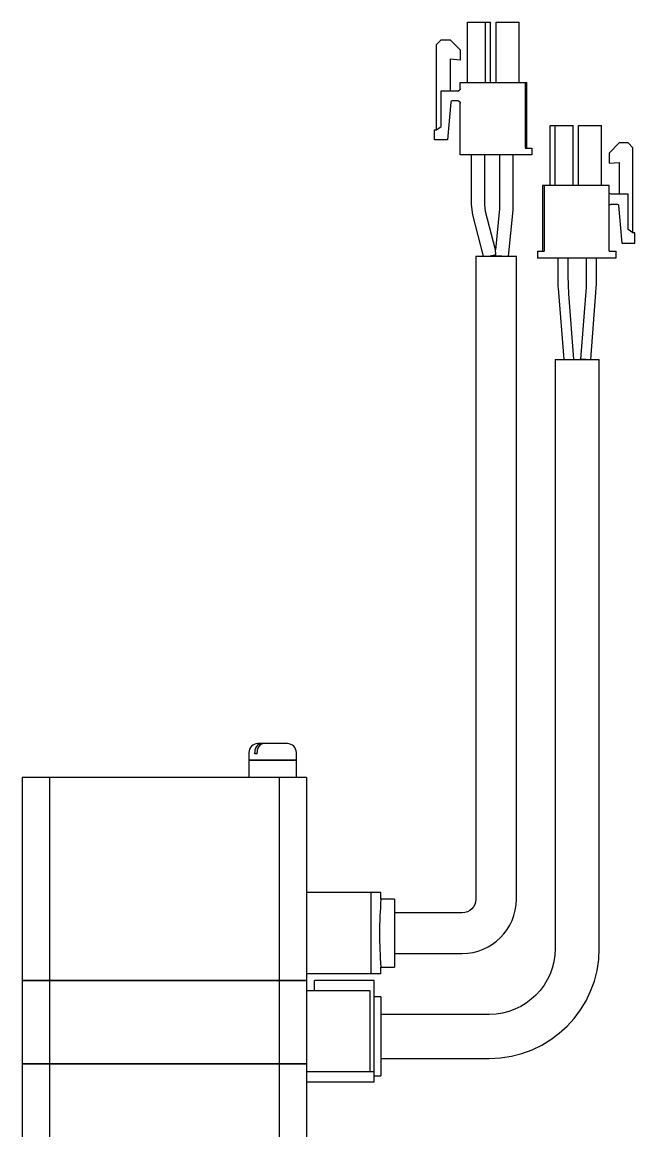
# Model space of a CAD drawing. Extents: x 0 to 1550, y -8 to 1198.
# Drawn here: x 1257.3 to 1347.8, y 608.3 to 772.1 of the extents above; entities that cross this region are included whole.
import ezdxf

# ---------------------------------------------------------------- set-up
doc = ezdxf.new("R2010")
doc.units = 0
doc.header["$LTSCALE"] = 0.5
doc.layers.add('MSM_CONTINUOUS', color=7, linetype='CONTINUOUS')

msp = doc.modelspace()

# ---------------------------------------------------------------- linework, layer by layer
at = {"layer": 'MSM_CONTINUOUS'}
for p, q in [((1323.05, 763.25), (1323.05, 772.15)), ((1323.05, 772.15), (1326.45, 772.15)), ((1323.05, 763.25), (1323.05, 772.15)), ((1325.7, 763.25), (1325.7, 772.15)), ((1326.45, 763.25), (1326.45, 772.15)), ((1327.25, 763.25), (1327.25, 772.15)), ((1327.25, 772.15), (1330.65, 772.15)), ((1327.25, 763.25), (1327.25, 772.15)), ((1330.65, 763.25), (1330.65, 772.15)), ((1318.45, 768.85), (1319.15, 769.55)), ((1318.45, 768.85), (1319.15, 769.55)), ((1318.45, 756.25), (1318.45, 768.85)), ((1318.45, 756.25), (1318.45, 768.85)), ((1319.15, 769.55), (1320.45, 769.55)), ((1320.45, 769.55), (1321.95, 768.05)), ((1321.95, 766.55), (1320.45, 766.68)), ((1320.45, 766.68), (1320.45, 762)), ((1321.95, 766.55), (1320.45, 766.68)), ((1321.95, 768.05), (1321.95, 766.55)), ((1319.15, 756.75), (1319.15, 762)), ((1319.15, 762), (1321.65, 762)), ((1319.15, 756.75), (1319.15, 762)), ((1321.95, 762.3), (1321.95, 763.25)), ((1321.95, 763.25), (1331.8, 763.25)), ((1321.95, 762.3), (1321.95, 763.25)), ((1321.95, 762.3), (1321.95, 762.29)), ((1331.55, 763.25), (1331.55, 753.55)), ((1331.8, 753.55), (1331.8, 763.25)), ((1320.55, 760.31), (1320.06, 754.75)), ((1321.65, 760.5), (1320.75, 760.5)), ((1321.95, 752.55), (1321.95, 760.2)), ((1321.95, 760.2), (1321.95, 760.2)), ((1321.95, 752.55), (1321.95, 760.2)), ((1335.25, 748), (1335.25, 756.9)), ((1335.25, 756.9), (1338.65, 756.9)), ((1336, 748), (1336, 756.9)), ((1338.65, 748), (1338.65, 756.9)), ((1339.45, 748), (1339.45, 756.9)), ((1339.45, 756.9), (1342.85, 756.9)), ((1342.85, 748), (1342.85, 756.9)), ((1318.15, 754.75), (1318.15, 756.25)), ((1318.15, 756.25), (1318.45, 756.25)), ((1318.15, 754.75), (1318.15, 756.25)), ((1318.45, 756.25), (1319.15, 756.75)), ((1318.45, 756.25), (1319.15, 756.75)), ((1320.06, 754.75), (1318.15, 754.75)), ((1331.55, 753.55), (1332.55, 753.55)), ((1332.55, 753.55), (1332.55, 752.55)), ((1345.45, 754.3), (1343.95, 752.8)), ((1346.75, 754.3), (1345.45, 754.3)), ((1347.45, 753.6), (1346.75, 754.3)), ((1347.45, 741), (1347.45, 753.6)), ((1332.55, 752.55), (1321.95, 752.55)), ((1323.58, 752.55), (1323.58, 745.19)), ((1325.58, 745.19), (1325.58, 752.55)), ((1327.78, 752.55), (1327.78, 744.64)), ((1329.78, 744.64), (1329.78, 752.55)), ((1343.95, 752.8), (1343.95, 751.3)), ((1343.95, 751.3), (1345.45, 751.43)), ((1345.45, 751.43), (1345.45, 746.75)), ((1343.95, 748), (1334.1, 748)), ((1334.1, 748), (1334.1, 738.3)), ((1334.35, 748), (1334.35, 738.3)), ((1343.95, 738.3), (1343.95, 748)), ((1346.75, 746.75), (1344.25, 746.75)), ((1346.75, 741.5), (1346.75, 746.75)), ((1323.58, 745.19), (1323.77, 743.67)), ((1323.77, 743.67), (1325.37, 737.55)), ((1325.7, 744.18), (1325.58, 745.19)), ((1327.19, 738.49), (1325.7, 744.18)), ((1327.77, 744.55), (1327.19, 738.49)), ((1327.78, 744.64), (1327.77, 744.55)), ((1329.11, 737.55), (1329.76, 744.35)), ((1329.76, 744.35), (1329.78, 744.64)), ((1344.25, 745.25), (1345.15, 745.25)), ((1345.35, 745.06), (1345.84, 739.5)), ((1347.45, 741), (1346.75, 741.5)), ((1347.75, 741), (1347.45, 741)), ((1347.75, 739.5), (1347.75, 741)), ((1345.84, 739.5), (1347.75, 739.5)), ((1324.25, 737.55), (1330.25, 737.55)), ((1324.25, 737.55), (1324.25, 642.55)), ((1327.24, 737.77), (1326.4, 737.55)), ((1327.11, 737.73), (1327.11, 737.64)), ((1328.1, 737.55), (1327.11, 737.64)), ((1327.24, 737.77), (1327.19, 738.49)), ((1330.25, 642.55), (1330.25, 737.55)), ((1333.35, 738.3), (1333.35, 737.3)), ((1333.35, 738.3), (1334.35, 738.3)), ((1344.95, 737.3), (1333.35, 737.3)), ((1336.38, 737.3), (1336.38, 733.69)), ((1337.88, 734.67), (1337.88, 737.3)), ((1340.58, 737.3), (1340.58, 733.67)), ((1342.08, 733.67), (1342.08, 737.3)), ((1343.95, 738.3), (1344.95, 738.3)), ((1344.95, 738.3), (1344.95, 737.3)), ((1337.98, 732.03), (1337.88, 734.67)), ((1336.41, 732.84), (1337.25, 722.3)), ((1340.55, 732.98), (1339.75, 722.35)), ((1341.25, 722.3), (1342.05, 732.87)), ((1338.75, 722.36), (1337.98, 732.03)), ((1336, 722.3), (1342.5, 722.3)), ((1336, 722.3), (1336, 635.3)), ((1340.5, 722.3), (1339.75, 722.35)), ((1342.5, 635.3), (1342.5, 722.3)), ((1296.45, 665.55), (1292.05, 665.55)), ((1290.75, 664.25), (1290.75, 663.1)), ((1291.61, 664.05), (1291.61, 664.25)), ((1291.96, 664.05), (1291.61, 664.05)), ((1291.96, 664.05), (1291.96, 664.25)), ((1297.75, 663.1), (1297.75, 664.25)), ((1297.75, 663.1), (1290.75, 663.1)), ((1297.75, 663.05), (1290.75, 663.05)), ((1290.75, 663.05), (1290.75, 660.55)), ((1290.8, 663.1), (1290.8, 663.05)), ((1297.7, 663.05), (1297.7, 663.1)), ((1297.75, 660.55), (1297.75, 663.05)), ((1257.25, 660.55), (1257.25, 630.6)), ((1299.25, 660.55), (1257.25, 660.55)), ((1261.28, 660.55), (1261.28, 630.6)), ((1295.22, 660.55), (1295.22, 630.6)), ((1299.25, 660.55), (1299.25, 630.6)), ((1310.25, 643.55), (1299.25, 643.55)), ((1308.82, 631.55), (1308.82, 643.55)), ((1310.25, 642.55), (1310.25, 643.55)), ((1312.25, 642.55), (1310.25, 642.55)), ((1312.25, 642.55), (1312.25, 632.55)), ((1322.25, 640.55), (1312.25, 640.55)), ((1312.25, 634.55), (1322.25, 634.55)), ((1310.25, 631.55), (1310.25, 632.55)), ((1310.25, 632.55), (1312.25, 632.55)), ((1310.25, 631.55), (1299.25, 631.55)), ((1257.25, 630.6), (1299.25, 630.6)), ((1257.25, 630.55), (1257.25, 618.3)), ((1257.25, 630.55), (1299.25, 630.55)), ((1257.3, 630.6), (1257.3, 630.55)), ((1261.28, 630.55), (1261.28, 618.3)), ((1261.54, 630.6), (1261.54, 630.55)), ((1294.96, 630.6), (1294.96, 630.55)), ((1295.22, 630.55), (1295.22, 618.3)), ((1299.2, 630.6), (1299.2, 630.55)), ((1299.25, 630.55), (1299.25, 594.3)), ((1308.65, 629.05), (1299.25, 629.05)), ((1300.45, 629.05), (1300.45, 630.55)), ((1309.25, 630.55), (1300.45, 630.55)), ((1308.65, 617.05), (1308.65, 629.05)), ((1309.25, 615.55), (1309.25, 630.55)), ((1310.25, 628.12), (1309.25, 628.12)), ((1310.25, 628.12), (1310.25, 616.48)), ((1326.25, 625.55), (1310.25, 625.55)), ((1257.25, 618.3), (1299.25, 618.3)), ((1257.25, 618.25), (1257.25, 594.3)), ((1257.25, 618.25), (1299.25, 618.25)), ((1257.3, 618.3), (1257.3, 618.25)), ((1261.28, 618.25), (1261.28, 594.3)), ((1261.54, 618.3), (1261.54, 618.25)), ((1294.96, 618.3), (1294.96, 618.25)), ((1295.22, 618.25), (1295.22, 594.3)), ((1299.2, 618.3), (1299.2, 618.25)), ((1310.25, 619.05), (1326.25, 619.05)), ((1309.25, 617.05), (1299.25, 617.05)), ((1309.25, 616.48), (1310.25, 616.48)), ((1309.25, 615.55), (1299.25, 615.55))]:
    msp.add_line(p, q, dxfattribs=at)
for points in [[(1338.75, 722.36, 0), (1338.75, 722.36, 0), (1338.75, 722.35, 0), (1338.75, 722.35, 0), (1338.75, 722.35, 0), (1338.75, 722.35, 0), (1338.75, 722.35, 0), (1338.75, 722.35, 0), (1338.75, 722.35, 0), (1338.75, 722.35, 0), (1338.75, 722.35, 0), (1338.75, 722.35, 0), (1338.75, 722.35, 0), (1338.75, 722.35, 0), (1338.75, 722.35, 0), (1338.75, 722.35, 0), (1338.75, 722.35, 0), (1338.75, 722.35, 0), (1338.75, 722.35, 0), (1338.75, 722.35, 0), (1338.75, 722.35, 0), (1338.75, 722.35, 0), (1338.75, 722.35, 0), (1338.75, 722.35, 0), (1338.75, 722.34, 0), (1338.75, 722.34, 0), (1338.75, 722.34, 0), (1338.75, 722.34, 0), (1338.75, 722.34, 0), (1338.75, 722.34, 0), (1338.75, 722.34, 0), (1338.75, 722.34, 0), (1338.75, 722.34, 0), (1338.75, 722.34, 0), (1338.75, 722.34, 0), (1338.75, 722.34, 0), (1338.75, 722.34, 0), (1338.75, 722.34, 0), (1338.75, 722.34, 0), (1338.75, 722.34, 0), (1338.75, 722.34, 0), (1338.75, 722.34, 0), (1338.75, 722.34, 0), (1338.75, 722.34, 0), (1338.75, 722.34, 0), (1338.75, 722.33, 0), (1338.75, 722.33, 0), (1338.75, 722.33, 0), (1338.75, 722.33, 0), (1338.75, 722.33, 0), (1338.74, 722.33, 0), (1338.74, 722.33, 0), (1338.74, 722.33, 0), (1338.74, 722.33, 0), (1338.74, 722.33, 0), (1338.74, 722.33, 0), (1338.74, 722.33, 0), (1338.74, 722.33, 0), (1338.74, 722.33, 0), (1338.74, 722.33, 0), (1338.74, 722.33, 0), (1338.74, 722.33, 0), (1338.74, 722.33, 0), (1338.74, 722.33, 0), (1338.74, 722.33, 0), (1338.74, 722.33, 0), (1338.74, 722.33, 0), (1338.74, 722.32, 0), (1338.74, 722.32, 0), (1338.74, 722.32, 0), (1338.74, 722.32, 0), (1338.74, 722.32, 0), (1338.74, 722.32, 0), (1338.74, 722.32, 0), (1338.74, 722.32, 0), (1338.74, 722.32, 0), (1338.74, 722.32, 0), (1338.74, 722.32, 0), (1338.74, 722.32, 0), (1338.74, 722.32, 0), (1338.74, 722.32, 0), (1338.74, 722.32, 0), (1338.74, 722.32, 0), (1338.74, 722.32, 0), (1338.74, 722.32, 0), (1338.74, 722.32, 0), (1338.74, 722.32, 0), (1338.74, 722.32, 0), (1338.74, 722.31, 0), (1338.74, 722.31, 0), (1338.73, 722.31, 0), (1338.73, 722.31, 0), (1338.73, 722.31, 0), (1338.73, 722.31, 0), (1338.73, 722.31, 0), (1338.73, 722.31, 0), (1338.73, 722.31, 0), (1338.73, 722.31, 0), (1338.73, 722.31, 0), (1338.73, 722.31, 0), (1338.73, 722.31, 0), (1338.73, 722.31, 0), (1338.73, 722.31, 0), (1338.73, 722.31, 0), (1338.73, 722.31, 0), (1338.73, 722.31, 0), (1338.73, 722.31, 0), (1338.73, 722.3, 0), (1338.73, 722.3, 0), (1338.73, 722.3, 0), (1338.73, 722.3, 0), (1338.73, 722.3, 0), (1338.73, 722.3, 0), (1338.73, 722.3, 0), (1338.73, 722.3, 0), (1338.73, 722.3, 0), (1338.73, 722.3, 0), (1338.72, 722.3, 0), (1338.72, 722.3, 0), (1338.72, 722.3, 0), (1338.72, 722.3, 0), (1338.72, 722.3, 0), (1338.72, 722.3, 0), (1338.72, 722.3, 0), (1338.72, 722.3, 0), (1338.72, 722.3, 0), (1338.72, 722.3, 0), (1338.72, 722.3, 0), (1338.72, 722.3, 0)], [(1339.75, 722.35, 0), (1339.75, 722.35, 0), (1339.75, 722.35, 0), (1339.75, 722.35, 0), (1339.75, 722.35, 0), (1339.75, 722.35, 0), (1339.75, 722.35, 0), (1339.75, 722.35, 0), (1339.75, 722.35, 0), (1339.75, 722.35, 0), (1339.75, 722.35, 0), (1339.75, 722.35, 0), (1339.75, 722.35, 0), (1339.75, 722.35, 0), (1339.75, 722.35, 0), (1339.75, 722.35, 0), (1339.75, 722.35, 0), (1339.75, 722.34, 0), (1339.75, 722.34, 0), (1339.75, 722.34, 0), (1339.75, 722.34, 0), (1339.75, 722.34, 0), (1339.75, 722.34, 0), (1339.75, 722.34, 0), (1339.75, 722.34, 0), (1339.75, 722.34, 0), (1339.75, 722.34, 0), (1339.75, 722.34, 0), (1339.75, 722.34, 0), (1339.75, 722.34, 0), (1339.75, 722.34, 0), (1339.75, 722.34, 0), (1339.75, 722.34, 0), (1339.75, 722.34, 0), (1339.75, 722.34, 0), (1339.75, 722.34, 0), (1339.75, 722.34, 0), (1339.75, 722.34, 0), (1339.75, 722.34, 0), (1339.75, 722.34, 0), (1339.75, 722.33, 0), (1339.75, 722.33, 0), (1339.75, 722.33, 0), (1339.75, 722.33, 0), (1339.75, 722.33, 0), (1339.75, 722.33, 0), (1339.75, 722.33, 0), (1339.76, 722.33, 0), (1339.76, 722.33, 0), (1339.76, 722.33, 0), (1339.76, 722.33, 0), (1339.76, 722.33, 0), (1339.76, 722.33, 0), (1339.76, 722.33, 0), (1339.76, 722.33, 0), (1339.76, 722.33, 0), (1339.76, 722.33, 0), (1339.76, 722.33, 0), (1339.76, 722.33, 0), (1339.76, 722.33, 0), (1339.76, 722.33, 0), (1339.76, 722.33, 0), (1339.76, 722.33, 0), (1339.76, 722.32, 0), (1339.76, 722.32, 0), (1339.76, 722.32, 0), (1339.76, 722.32, 0), (1339.76, 722.32, 0), (1339.76, 722.32, 0), (1339.76, 722.32, 0), (1339.76, 722.32, 0), (1339.76, 722.32, 0), (1339.76, 722.32, 0), (1339.76, 722.32, 0), (1339.76, 722.32, 0), (1339.76, 722.32, 0), (1339.76, 722.32, 0), (1339.76, 722.32, 0), (1339.76, 722.32, 0), (1339.76, 722.32, 0), (1339.76, 722.32, 0), (1339.76, 722.32, 0), (1339.76, 722.32, 0), (1339.76, 722.32, 0), (1339.76, 722.32, 0), (1339.76, 722.32, 0), (1339.76, 722.31, 0), (1339.76, 722.31, 0), (1339.76, 722.31, 0), (1339.76, 722.31, 0), (1339.76, 722.31, 0), (1339.76, 722.31, 0), (1339.77, 722.31, 0), (1339.77, 722.31, 0), (1339.77, 722.31, 0), (1339.77, 722.31, 0), (1339.77, 722.31, 0), (1339.77, 722.31, 0), (1339.77, 722.31, 0), (1339.77, 722.31, 0), (1339.77, 722.31, 0), (1339.77, 722.31, 0), (1339.77, 722.31, 0), (1339.77, 722.31, 0), (1339.77, 722.31, 0), (1339.77, 722.31, 0), (1339.77, 722.3, 0), (1339.77, 722.3, 0), (1339.77, 722.3, 0), (1339.77, 722.3, 0), (1339.77, 722.3, 0), (1339.77, 722.3, 0), (1339.77, 722.3, 0), (1339.77, 722.3, 0), (1339.77, 722.3, 0), (1339.77, 722.3, 0), (1339.77, 722.3, 0), (1339.77, 722.3, 0), (1339.77, 722.3, 0), (1339.77, 722.3, 0), (1339.77, 722.3, 0), (1339.78, 722.3, 0), (1339.78, 722.3, 0), (1339.78, 722.3, 0), (1339.78, 722.3, 0), (1339.78, 722.3, 0), (1339.78, 722.3, 0), (1339.78, 722.3, 0), (1339.78, 722.3, 0)]]:
    msp.add_polyline3d(points, dxfattribs=at)
for centre, radius, start, end in [((1321.65, 762.3), 0.3, 270, 0), ((1321.65, 762.3), 0.3, 270, 0), ((1320.75, 760.3), 0.2, 90, 175), ((1321.65, 760.2), 0.3, 0, 90), ((1321.65, 760.2), 0.3, 0, 90), ((1347.13, 733.69), 10.75, 180, 184.548), ((1331.33, 733.67), 10.75, 355.7108, 0), ((1292.05, 664.25), 1.3, 90, 180), ((1293.01, 664.33), 1.41, 131.3743, 182.8178), ((1293.34, 664.34), 1.39, 132.8199, 183.04), ((1292.55, 664.79), 0.751, 91.7681, 128.8955), ((1292.9, 664.79), 0.754, 95.8166, 131.8939), ((1296.45, 664.25), 1.3, 0, 90), ((1370.27, 637.54), 60.23, 175.2289, 179.9909), ((1322.25, 642.55), 8, 270, 0), ((1370.29, 637.56), 60.26, 180.0102, 184.77), ((1326.25, 635.3), 16.25, 270, 0)]:
    msp.add_arc(centre, radius, start, end, dxfattribs=at)
at = {"layer": 'MSM_CONTINUOUS', "extrusion": (0, 0, -1)}
for centre, radius, start, end in [((-1321.65, 762.3), 0.3, 180, 270), ((-1321.65, 762.3), 0.3, 180, 270), ((-1321.65, 760.2), 0.3, 90, 180), ((-1321.65, 760.2), 0.3, 90, 180), ((-1344.25, 747.05), 0.3, 270, 0), ((-1344.25, 744.95), 0.3, 0, 90), ((-1345.15, 745.05), 0.2, 90, 175), ((-1331.33, 733.67), 9.25, 180, 184.2892), ((-1322.25, 642.55), 2, 180, 270), ((-1326.25, 635.3), 9.75, 180, 270)]:
    msp.add_arc(centre, radius, start, end, dxfattribs=at)

doc.saveas('drawing.dxf')
